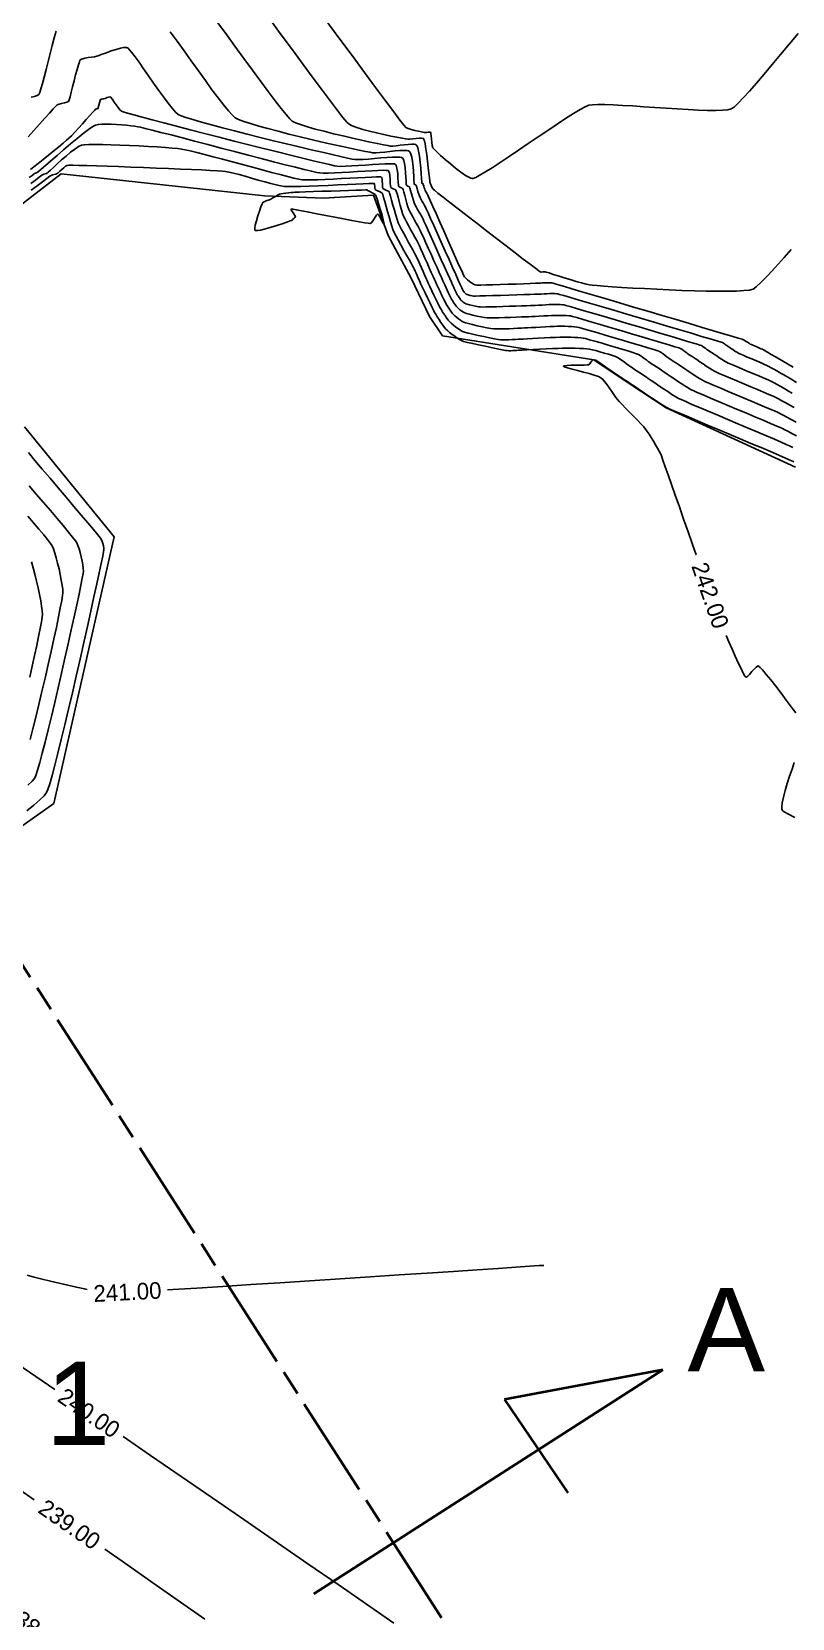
# Model space of a CAD drawing. Header units: metres. Extents: x 708941 to 724052, y 5405153 to 5413472.
# Drawn here: x 709405.1 to 709587.8, y 5411507.8 to 5411888.9 of the extents above; entities that cross this region are included whole.
import ezdxf

# ---------------------------------------------------------------- set-up
doc = ezdxf.new("R2010")
doc.units = ezdxf.units.M
doc.header["$LTSCALE"] = 12.7
doc.header["$MEASUREMENT"] = 0
doc.linetypes.add('ACAD_ISO08W100', pattern=[36, 24, -3, 6, -3])
for name, color, linetype in [('CONT-MJR1', 252, 'Continuous'), ('CONT-MNR1', 251, 'Continuous'), ('contornos2', 7, 'Continuous'), ('texto', 7, 'Continuous')]:
    doc.layers.add(name, color=color, linetype=linetype)
doc.layers.add('corte', color=214, linetype='ACAD_ISO08W100', lineweight=40)

msp = doc.modelspace()

# ---------------------------------------------------------------- linework, layer by layer
at = {"layer": 'CONT-MJR1', "flags": 128}
for points, elevation in [([(709588.05, 5411808.29), (709585.71, 5411809.66), (709583.92, 5411810.7), (709582.77, 5411811.37), (709582.34, 5411811.62), (709582.05, 5411811.79), (709581.68, 5411812), (709581.28, 5411812.23), (709580.91, 5411812.43), (709580.62, 5411812.59), (709580.28, 5411812.74), (709579.74, 5411812.97), (709579.1, 5411813.24), (709578.48, 5411813.5), (709577.98, 5411813.71), (709577.73, 5411813.82), (709577.53, 5411813.95), (709577.27, 5411814.12), (709577.03, 5411814.28), (709576.89, 5411814.38), (709576.76, 5411814.46), (709576.6, 5411814.57), (709576.48, 5411814.65), (709576.37, 5411814.73), (709576.24, 5411814.82), (709576.13, 5411814.89), (709575.78, 5411815), (709574.82, 5411815.29), (709573.31, 5411815.74), (709571.32, 5411816.33), (709568.91, 5411817.04), (709566.16, 5411817.86), (709563.14, 5411818.75), (709559.91, 5411819.71), (709556.54, 5411820.71), (709553.1, 5411821.73), (709549.66, 5411822.75), (709546.29, 5411823.75), (709543.06, 5411824.7), (709540.03, 5411825.6), (709537.27, 5411826.41), (709534.85, 5411827.13), (709532.85, 5411827.72), (709531.33, 5411828.17), (709530.35, 5411828.45), (709529.99, 5411828.56), (709529.72, 5411828.58), (709529.37, 5411828.59), (709529.1, 5411828.59), (709528.79, 5411828.58), (709528.29, 5411828.56), (709527.75, 5411828.53), (709527.33, 5411828.51), (709526.95, 5411828.5), (709526.08, 5411828.46), (709524.8, 5411828.4), (709523.22, 5411828.34), (709521.44, 5411828.27), (709519.55, 5411828.2), (709517.66, 5411828.14), (709515.87, 5411828.08), (709514.26, 5411828.04), (709512.95, 5411828.02), (709512.03, 5411828.02), (709511.59, 5411828.06), (709511.21, 5411828.23), (709510.75, 5411828.53), (709510.26, 5411828.9), (709509.78, 5411829.3), (709509.37, 5411829.68), (709509.08, 5411830), (709508.85, 5411830.43), (709508.39, 5411831.41), (709507.73, 5411832.83), (709506.93, 5411834.6), (709506.02, 5411836.63), (709505.05, 5411838.79), (709504.07, 5411841.01), (709503.11, 5411843.16), (709502.23, 5411845.17), (709501.45, 5411846.92), (709500.83, 5411848.31), (709500.42, 5411849.25), (709500.25, 5411849.64), (709500.08, 5411849.95), (709499.86, 5411850.34), (709499.64, 5411850.73), (709499.5, 5411851.03), (709499.39, 5411851.35), (709499.27, 5411851.78), (709499.16, 5411852.17), (709499.1, 5411852.36), (709498.97, 5411852.42), (709498.84, 5411852.49), (709498.82, 5411852.8), (709498.76, 5411853.59), (709498.67, 5411854.73), (709498.55, 5411856.1), (709498.4, 5411857.56), (709498.22, 5411858.97), (709498.02, 5411860.21), (709497.84, 5411860.98), (709497.69, 5411861.39), (709497.58, 5411861.57), (709497.53, 5411861.63), (709497.47, 5411861.67), (709497.3, 5411861.75), (709496.96, 5411861.83), (709496.4, 5411861.86), (709495.54, 5411861.82), (709494.58, 5411861.72), (709493.59, 5411861.6), (709492.65, 5411861.48), (709491.83, 5411861.41), (709491.19, 5411861.42), (709490.63, 5411861.51), (709489.59, 5411861.71), (709488.14, 5411862), (709486.37, 5411862.37), (709484.35, 5411862.81), (709482.16, 5411863.3), (709479.87, 5411863.83), (709477.56, 5411864.38), (709475.31, 5411864.95), (709473.2, 5411865.5), (709471.3, 5411866.04), (709469.69, 5411866.55), (709468.44, 5411867.01), (709467.64, 5411867.41), (709467.07, 5411867.94), (709466.18, 5411868.96), (709465, 5411870.43), (709463.57, 5411872.29), (709461.92, 5411874.48), (709460.09, 5411876.94), (709458.12, 5411879.62), (709456.04, 5411882.46), (709453.88, 5411885.41), (709451.7, 5411888.41), (709449.51, 5411891.4)], 235), ([(709588.82, 5411791.78), (709587.7, 5411792.4), (709586.77, 5411792.9), (709586.05, 5411793.27), (709585.31, 5411793.61), (709584.14, 5411794.13), (709582.61, 5411794.78), (709580.8, 5411795.55), (709578.78, 5411796.41), (709576.62, 5411797.31), (709574.41, 5411798.25), (709572.2, 5411799.17), (709570.09, 5411800.06), (709568.13, 5411800.89), (709566.41, 5411801.62), (709564.99, 5411802.24), (709563.96, 5411802.69), (709563.38, 5411802.97), (709562.77, 5411803.32), (709562.01, 5411803.79), (709561.15, 5411804.35), (709560.24, 5411804.96), (709559.34, 5411805.57), (709558.49, 5411806.15), (709557.75, 5411806.65), (709557.17, 5411807.05), (709556.81, 5411807.29), (709556.37, 5411807.58), (709555.79, 5411807.96), (709555.16, 5411808.37), (709554.54, 5411808.78), (709553.99, 5411809.14), (709553.59, 5411809.41), (709553.21, 5411809.68), (709552.75, 5411810.03), (709552.23, 5411810.42), (709551.71, 5411810.81), (709551.23, 5411811.13), (709550.84, 5411811.36), (709550.41, 5411811.52), (709549.54, 5411811.81), (709548.32, 5411812.19), (709546.85, 5411812.64), (709545.22, 5411813.13), (709543.54, 5411813.62), (709541.9, 5411814.11), (709540.38, 5411814.54), (709539.1, 5411814.9), (709538.14, 5411815.16), (709537.59, 5411815.28), (709537.03, 5411815.35), (709536.3, 5411815.41), (709535.49, 5411815.45), (709534.65, 5411815.47), (709533.83, 5411815.49), (709533.11, 5411815.5), (709532.53, 5411815.5), (709531.93, 5411815.48), (709530.94, 5411815.44), (709529.68, 5411815.39), (709528.26, 5411815.32), (709526.78, 5411815.24), (709525.36, 5411815.17), (709524.11, 5411815.1), (709523.13, 5411815.06), (709522.55, 5411815.03), (709522, 5411815), (709521.31, 5411814.97), (709520.53, 5411814.93), (709519.73, 5411814.89), (709518.95, 5411814.87), (709518.26, 5411814.86), (709517.72, 5411814.89), (709517.15, 5411814.97), (709516.23, 5411815.14), (709515.05, 5411815.37), (709513.73, 5411815.65), (709512.37, 5411815.94), (709511.07, 5411816.23), (709509.94, 5411816.5), (709509.08, 5411816.72), (709508.6, 5411816.88), (709508.15, 5411817.13), (709507.59, 5411817.5), (709506.99, 5411817.94), (709506.4, 5411818.4), (709505.88, 5411818.84), (709505.5, 5411819.2), (709505.16, 5411819.6), (709504.75, 5411820.16), (709504.32, 5411820.8), (709503.89, 5411821.45), (709503.52, 5411822.05), (709503.24, 5411822.52), (709503, 5411822.98), (709502.64, 5411823.7), (709502.2, 5411824.6), (709501.72, 5411825.62), (709501.22, 5411826.66), (709500.76, 5411827.65), (709500.36, 5411828.5), (709500.07, 5411829.13), (709499.8, 5411829.72), (709499.47, 5411830.45), (709499.11, 5411831.28), (709498.72, 5411832.15), (709498.34, 5411833.02), (709497.97, 5411833.85), (709497.63, 5411834.58), (709497.36, 5411835.16), (709497.06, 5411835.72), (709496.64, 5411836.49), (709496.12, 5411837.41), (709495.55, 5411838.43), (709494.96, 5411839.49), (709494.38, 5411840.53), (709493.87, 5411841.5), (709493.44, 5411842.33), (709493.15, 5411842.97), (709492.87, 5411843.74), (709492.55, 5411844.78), (709492.21, 5411845.97), (709491.87, 5411847.21), (709491.55, 5411848.39), (709491.27, 5411849.4), (709491.06, 5411850.12), (709490.93, 5411850.45), (709490.63, 5411850.65), (709490.18, 5411850.84), (709489.74, 5411851.03), (709489.46, 5411851.23), (709489.38, 5411851.59), (709489.34, 5411852.22), (709489.3, 5411852.95), (709489.25, 5411853.47), (709489.18, 5411853.77), (709489.11, 5411853.91), (709489.07, 5411853.95), (709489.04, 5411853.96), (709488.93, 5411853.98), (709488.6, 5411854), (709487.91, 5411853.99), (709486.7, 5411853.95), (709485.18, 5411853.88), (709483.41, 5411853.79), (709481.49, 5411853.69), (709479.48, 5411853.58), (709477.47, 5411853.48), (709475.52, 5411853.39), (709473.73, 5411853.32), (709472.16, 5411853.28), (709470.9, 5411853.28), (709470.02, 5411853.33), (709469.26, 5411853.46), (709468.09, 5411853.71), (709466.57, 5411854.08), (709464.75, 5411854.54), (709462.69, 5411855.08), (709460.46, 5411855.67), (709458.11, 5411856.3), (709455.69, 5411856.95), (709453.28, 5411857.6), (709450.91, 5411858.24), (709448.66, 5411858.84), (709446.57, 5411859.38), (709444.72, 5411859.86), (709443.15, 5411860.25), (709441.92, 5411860.53), (709441.1, 5411860.69), (709440.18, 5411860.8), (709438.85, 5411860.92), (709437.18, 5411861.05), (709435.25, 5411861.19), (709433.12, 5411861.32), (709430.87, 5411861.45), (709428.57, 5411861.56), (709426.28, 5411861.66), (709424.09, 5411861.74), (709422.06, 5411861.79), (709420.27, 5411861.8), (709418.78, 5411861.78), (709417.67, 5411861.72), (709417.01, 5411861.61), (709416.31, 5411861.27), (709415.43, 5411860.67), (709414.42, 5411859.9), (709413.35, 5411859.01), (709412.26, 5411858.06), (709411.22, 5411857.13), (709410.3, 5411856.29), (709409.55, 5411855.59), (709409.03, 5411855.11), (709408.8, 5411854.92), (709408.59, 5411854.84), (709408.3, 5411854.76), (709408.01, 5411854.69), (709407.79, 5411854.61), (709407.51, 5411854.42), (709406.87, 5411853.94), (709405.95, 5411853.24), (709404.84, 5411852.4)], 240), ([(709404.5, 5411779.78), (709406.18, 5411777.82), (709407.88, 5411775.83), (709409.56, 5411773.86), (709411.16, 5411771.97), (709412.62, 5411770.24), (709413.87, 5411768.73), (709414.88, 5411767.49), (709415.58, 5411766.59), (709415.92, 5411766.1), (709416.18, 5411765.48), (709416.45, 5411764.68), (709416.72, 5411763.75), (709416.97, 5411762.75), (709417.18, 5411761.74), (709417.35, 5411760.79), (709417.46, 5411759.95), (709417.5, 5411759.28), (709417.43, 5411758.73), (709417.22, 5411757.59), (709416.88, 5411755.91), (709416.44, 5411753.78), (709415.9, 5411751.24), (709415.28, 5411748.37), (709414.59, 5411745.22), (709413.84, 5411741.88), (709413.06, 5411738.39), (709412.25, 5411734.83), (709411.43, 5411731.27), (709410.61, 5411727.76), (709409.8, 5411724.37), (709409.02, 5411721.17), (709408.29, 5411718.22), (709407.61, 5411715.59), (709407, 5411713.34), (709406.48, 5411711.54), (709406.05, 5411710.25), (709405.74, 5411709.54), (709405.16, 5411708.83), (709404.18, 5411707.87)], 240), ([(709401.47, 5411568.98), (709410.59, 5411562.75)], 240), ([(709427.08, 5411551.44), (709433.65, 5411546.93), (709444.03, 5411539.79), (709453.92, 5411532.99), (709463.12, 5411526.65), (709471.44, 5411520.9), (709478.7, 5411515.89), (709484.69, 5411511.75), (709489.22, 5411508.61), (709492.11, 5411506.61)], 240)]:
    msp.add_lwpolyline(points, dxfattribs=dict(at, elevation=elevation))
at = {"layer": 'CONT-MNR1', "flags": 128}
for points, elevation in [([(709587.56, 5411836.59), (709585.85, 5411834.65), (709583.69, 5411832.24), (709581.82, 5411830.22), (709580.29, 5411828.64), (709579.14, 5411827.56), (709578.41, 5411827.05), (709577.56, 5411826.83), (709576.21, 5411826.68), (709574.44, 5411826.58), (709572.29, 5411826.53), (709569.84, 5411826.53), (709567.15, 5411826.57), (709564.28, 5411826.64), (709561.3, 5411826.74), (709558.26, 5411826.87), (709555.24, 5411827.01), (709552.29, 5411827.16), (709549.49, 5411827.31), (709546.88, 5411827.47), (709544.54, 5411827.62), (709542.53, 5411827.76), (709540.91, 5411827.89), (709539.75, 5411827.99), (709539.11, 5411828.06), (709538.28, 5411828.23), (709537.17, 5411828.52), (709535.85, 5411828.89), (709534.42, 5411829.32), (709532.97, 5411829.76), (709531.59, 5411830.2), (709530.36, 5411830.59), (709529.37, 5411830.92), (709528.71, 5411831.13), (709528.47, 5411831.21), (709528.41, 5411831.21), (709528.35, 5411831.21), (709528.29, 5411831.21), (709528.15, 5411831.19), (709527.84, 5411831.17), (709527.5, 5411831.15), (709527.25, 5411831.18), (709526.93, 5411831.41), (709526.09, 5411832.04), (709524.81, 5411833.01), (709523.17, 5411834.27), (709521.22, 5411835.76), (709519.06, 5411837.43), (709516.75, 5411839.2), (709514.37, 5411841.04), (709511.99, 5411842.88), (709509.68, 5411844.67), (709507.51, 5411846.34), (709505.57, 5411847.85), (709503.93, 5411849.13), (709502.65, 5411850.13), (709501.81, 5411850.79), (709501.49, 5411851.06), (709501.29, 5411851.4), (709501.08, 5411851.9), (709500.9, 5411852.34), (709500.82, 5411852.53), (709500.8, 5411852.59), (709500.77, 5411852.64), (709500.75, 5411852.69), (709500.74, 5411852.74), (709500.71, 5411853.02), (709500.63, 5411853.78), (709500.5, 5411854.92), (709500.34, 5411856.29), (709500.16, 5411857.8), (709499.97, 5411859.32), (709499.76, 5411860.73), (709499.57, 5411861.92), (709499.42, 5411862.64), (709499.32, 5411862.99), (709499.25, 5411863.13), (709499.22, 5411863.16), (709499.17, 5411863.2), (709499.02, 5411863.25), (709498.72, 5411863.3), (709498.21, 5411863.29), (709497.46, 5411863.22), (709496.67, 5411863.12), (709495.96, 5411863.04), (709495.43, 5411863.04), (709494.95, 5411863.11), (709494.05, 5411863.28), (709492.81, 5411863.52), (709491.32, 5411863.82), (709489.67, 5411864.18), (709487.94, 5411864.57), (709486.23, 5411864.99), (709484.62, 5411865.42), (709483.21, 5411865.84), (709482.07, 5411866.25), (709481.31, 5411866.63), (709480.8, 5411867.15), (709479.85, 5411868.29), (709478.53, 5411869.98), (709476.86, 5411872.17), (709474.91, 5411874.77), (709472.7, 5411877.74), (709470.29, 5411880.99), (709467.71, 5411884.48), (709465.03, 5411888.12), (709462.27, 5411891.86)], 234), ([(709589.22, 5411888.47), (709587.11, 5411885.94), (709585.02, 5411883.42), (709582.97, 5411880.97), (709581.02, 5411878.65), (709579.19, 5411876.51), (709577.52, 5411874.59), (709576.05, 5411872.96), (709574.8, 5411871.67), (709573.83, 5411870.76), (709573.15, 5411870.31), (709572.33, 5411870.11), (709571.07, 5411869.99), (709569.43, 5411869.95), (709567.46, 5411869.98), (709565.23, 5411870.06), (709562.78, 5411870.17), (709560.19, 5411870.33), (709557.51, 5411870.5), (709554.8, 5411870.68), (709552.11, 5411870.86), (709549.5, 5411871.03), (709547.04, 5411871.17), (709544.79, 5411871.29), (709542.79, 5411871.35), (709541.11, 5411871.37), (709539.81, 5411871.32), (709538.95, 5411871.19), (709538.08, 5411870.83), (709536.81, 5411870.15), (709535.22, 5411869.2), (709533.36, 5411868.02), (709531.29, 5411866.66), (709529.06, 5411865.18), (709526.73, 5411863.61), (709524.36, 5411862), (709522.02, 5411860.41), (709519.75, 5411858.88), (709517.61, 5411857.46), (709515.67, 5411856.19), (709513.98, 5411855.12), (709512.6, 5411854.31), (709511.76, 5411853.87), (709511.3, 5411853.68), (709511.08, 5411853.62), (709511, 5411853.62), (709510.88, 5411853.63), (709510.61, 5411853.7), (709510.11, 5411853.91), (709509.32, 5411854.36), (709508.17, 5411855.13), (709506.93, 5411856.07), (709505.66, 5411857.1), (709504.43, 5411858.15), (709503.32, 5411859.14), (709502.4, 5411860), (709501.76, 5411860.65), (709501.44, 5411861.02), (709501.28, 5411861.51), (709501.17, 5411862.23), (709501.1, 5411863.05), (709501.04, 5411863.83), (709501, 5411864.33), (709500.96, 5411864.58), (709500.93, 5411864.68), (709500.92, 5411864.7), (709500.89, 5411864.72), (709500.8, 5411864.74), (709500.63, 5411864.74), (709500.33, 5411864.72), (709499.95, 5411864.67), (709499.66, 5411864.66), (709499.36, 5411864.7), (709498.76, 5411864.81), (709497.97, 5411864.96), (709497.09, 5411865.15), (709496.23, 5411865.37), (709495.5, 5411865.61), (709494.99, 5411865.85), (709494.56, 5411866.35), (709493.56, 5411867.65), (709492.05, 5411869.65), (709490.08, 5411872.29), (709487.71, 5411875.47), (709485.01, 5411879.1), (709482.03, 5411883.12), (709478.83, 5411887.43), (709475.47, 5411891.95)], 233), ([(709410.94, 5411888.97), (709410.49, 5411887.37), (709410.01, 5411885.57), (709409.51, 5411883.64), (709409.02, 5411881.68), (709408.53, 5411879.76), (709408.08, 5411877.97), (709407.66, 5411876.4), (709407.3, 5411875.13), (709407.01, 5411874.24), (709406.81, 5411873.82), (709406.37, 5411873.55), (709405.71, 5411873.32), (709404.92, 5411873.13)], 236), ([(709588.86, 5411804.65), (709587.27, 5411805.57), (709586.22, 5411806.18), (709585.77, 5411806.44), (709585.31, 5411806.7), (709584.74, 5411807.04), (709584.09, 5411807.41), (709583.41, 5411807.79), (709582.76, 5411808.16), (709582.18, 5411808.48), (709581.71, 5411808.72), (709581.16, 5411808.97), (709580.31, 5411809.34), (709579.25, 5411809.79), (709578.11, 5411810.27), (709576.98, 5411810.74), (709575.99, 5411811.16), (709575.25, 5411811.48), (709574.86, 5411811.65), (709574.49, 5411811.87), (709574.02, 5411812.18), (709573.53, 5411812.51), (709573.12, 5411812.79), (709572.87, 5411812.96), (709572.66, 5411813.1), (709572.38, 5411813.28), (709572.1, 5411813.47), (709571.9, 5411813.6), (709571.72, 5411813.73), (709571.49, 5411813.9), (709571.26, 5411814.07), (709571.07, 5411814.19), (709570.69, 5411814.31), (709569.67, 5411814.61), (709568.1, 5411815.09), (709566.04, 5411815.7), (709563.59, 5411816.43), (709560.81, 5411817.25), (709557.79, 5411818.15), (709554.62, 5411819.09), (709551.36, 5411820.06), (709548.1, 5411821.02), (709544.91, 5411821.96), (709541.89, 5411822.86), (709539.1, 5411823.68), (709536.63, 5411824.41), (709534.56, 5411825.02), (709532.96, 5411825.49), (709531.92, 5411825.79), (709531.51, 5411825.9), (709531.14, 5411825.94), (709530.65, 5411825.96), (709530.16, 5411825.97), (709529.78, 5411825.98), (709529.45, 5411825.97), (709528.9, 5411825.94), (709528.22, 5411825.91), (709527.51, 5411825.87), (709526.86, 5411825.84), (709526.38, 5411825.81), (709525.86, 5411825.8), (709524.82, 5411825.76), (709523.36, 5411825.72), (709521.61, 5411825.66), (709519.69, 5411825.6), (709517.72, 5411825.54), (709515.82, 5411825.49), (709514.11, 5411825.44), (709512.71, 5411825.4), (709511.74, 5411825.38), (709511.33, 5411825.38), (709510.93, 5411825.44), (709510.41, 5411825.55), (709509.93, 5411825.67), (709509.66, 5411825.74), (709509.48, 5411825.86), (709509.26, 5411826.02), (709509.1, 5411826.17), (709508.96, 5411826.34), (709508.8, 5411826.58), (709508.68, 5411826.77), (709508.58, 5411826.98), (709508.41, 5411827.33), (709508.24, 5411827.7), (709508.11, 5411827.98), (709507.94, 5411828.34), (709507.55, 5411829.23), (709506.95, 5411830.55), (709506.2, 5411832.21), (709505.35, 5411834.12), (709504.43, 5411836.18), (709503.48, 5411838.29), (709502.55, 5411840.36), (709501.68, 5411842.29), (709500.92, 5411843.99), (709500.3, 5411845.36), (709499.87, 5411846.31), (709499.67, 5411846.74), (709499.47, 5411847.11), (709499.21, 5411847.58), (709498.92, 5411848.1), (709498.63, 5411848.61), (709498.39, 5411849.07), (709498.23, 5411849.42), (709498.07, 5411849.88), (709497.88, 5411850.53), (709497.7, 5411851.19), (709497.55, 5411851.73), (709497.47, 5411851.98), (709497.32, 5411852.06), (709497.11, 5411852.15), (709496.97, 5411852.24), (709496.94, 5411852.51), (709496.91, 5411853.17), (709496.87, 5411854.13), (709496.8, 5411855.28), (709496.7, 5411856.5), (709496.56, 5411857.7), (709496.38, 5411858.77), (709496.19, 5411859.46), (709496.03, 5411859.85), (709495.9, 5411860.03), (709495.84, 5411860.09), (709495.77, 5411860.15), (709495.58, 5411860.23), (709495.2, 5411860.32), (709494.54, 5411860.37), (709493.52, 5411860.34), (709492.36, 5411860.25), (709491.13, 5411860.11), (709489.9, 5411859.97), (709488.75, 5411859.85), (709487.74, 5411859.78), (709486.96, 5411859.8), (709486.36, 5411859.9), (709485.27, 5411860.11), (709483.78, 5411860.41), (709481.93, 5411860.81), (709479.78, 5411861.27), (709477.41, 5411861.8), (709474.87, 5411862.38), (709472.23, 5411863), (709469.54, 5411863.64), (709466.87, 5411864.3), (709464.28, 5411864.95), (709461.84, 5411865.59), (709459.61, 5411866.21), (709457.64, 5411866.79), (709456, 5411867.33), (709454.76, 5411867.8), (709453.97, 5411868.2), (709453.29, 5411868.79), (709452.35, 5411869.83), (709451.2, 5411871.24), (709449.86, 5411872.96), (709448.38, 5411874.95), (709446.79, 5411877.13), (709445.11, 5411879.45), (709443.4, 5411881.84), (709441.68, 5411884.25), (709439.99, 5411886.61), (709438.37, 5411888.87)], 236), ([(709587.81, 5411802.06), (709586.94, 5411802.56), (709586.02, 5411803.09), (709585.09, 5411803.62), (709584.21, 5411804.11), (709583.43, 5411804.53), (709582.79, 5411804.86), (709582.15, 5411805.15), (709581.18, 5411805.58), (709579.95, 5411806.1), (709578.57, 5411806.69), (709577.11, 5411807.29), (709575.68, 5411807.89), (709574.37, 5411808.45), (709573.25, 5411808.92), (709572.43, 5411809.28), (709571.99, 5411809.48), (709571.53, 5411809.76), (709570.93, 5411810.14), (709570.28, 5411810.58), (709569.66, 5411811), (709569.16, 5411811.34), (709568.86, 5411811.54), (709568.6, 5411811.71), (709568.25, 5411811.94), (709567.89, 5411812.17), (709567.56, 5411812.39), (709567.32, 5411812.55), (709567.04, 5411812.76), (709566.68, 5411813.03), (709566.31, 5411813.3), (709566.01, 5411813.48), (709565.64, 5411813.6), (709564.69, 5411813.89), (709563.22, 5411814.33), (709561.34, 5411814.9), (709559.1, 5411815.57), (709556.58, 5411816.32), (709553.87, 5411817.12), (709551.05, 5411817.96), (709548.18, 5411818.81), (709545.35, 5411819.65), (709542.63, 5411820.45), (709540.1, 5411821.2), (709537.84, 5411821.86), (709535.93, 5411822.42), (709534.43, 5411822.85), (709533.44, 5411823.14), (709533.03, 5411823.25), (709532.61, 5411823.29), (709532.05, 5411823.33), (709531.46, 5411823.35), (709530.9, 5411823.35), (709530.47, 5411823.36), (709530.07, 5411823.35), (709529.42, 5411823.32), (709528.6, 5411823.28), (709527.7, 5411823.23), (709526.81, 5411823.18), (709526.02, 5411823.14), (709525.42, 5411823.12), (709524.89, 5411823.1), (709523.98, 5411823.07), (709522.78, 5411823.02), (709521.37, 5411822.97), (709519.83, 5411822.92), (709518.26, 5411822.87), (709516.75, 5411822.82), (709515.37, 5411822.78), (709514.21, 5411822.76), (709513.37, 5411822.75), (709512.92, 5411822.76), (709512.41, 5411822.83), (709511.72, 5411822.96), (709510.97, 5411823.12), (709510.27, 5411823.28), (709509.71, 5411823.43), (709509.4, 5411823.53), (709509.12, 5411823.69), (709508.77, 5411823.94), (709508.44, 5411824.2), (709508.2, 5411824.42), (709507.99, 5411824.68), (709507.74, 5411825.04), (709507.5, 5411825.42), (709507.32, 5411825.71), (709507.16, 5411826.04), (709506.89, 5411826.57), (709506.59, 5411827.21), (709506.31, 5411827.81), (709506.1, 5411828.27), (709505.91, 5411828.68), (709505.52, 5411829.56), (709504.95, 5411830.82), (709504.26, 5411832.36), (709503.48, 5411834.1), (709502.66, 5411835.93), (709501.83, 5411837.78), (709501.04, 5411839.54), (709500.33, 5411841.11), (709499.74, 5411842.42), (709499.32, 5411843.36), (709499.09, 5411843.85), (709498.85, 5411844.3), (709498.53, 5411844.88), (709498.17, 5411845.53), (709497.8, 5411846.19), (709497.45, 5411846.82), (709497.16, 5411847.38), (709496.96, 5411847.8), (709496.77, 5411848.36), (709496.54, 5411849.12), (709496.31, 5411849.95), (709496.1, 5411850.73), (709495.93, 5411851.32), (709495.83, 5411851.59), (709495.61, 5411851.73), (709495.3, 5411851.86), (709495.09, 5411851.99), (709495.06, 5411852.28), (709495.02, 5411852.97), (709494.97, 5411853.94), (709494.9, 5411855.06), (709494.79, 5411856.21), (709494.64, 5411857.25), (709494.47, 5411857.94), (709494.32, 5411858.32), (709494.21, 5411858.49), (709494.15, 5411858.56), (709494.09, 5411858.6), (709493.92, 5411858.66), (709493.54, 5411858.73), (709492.85, 5411858.77), (709491.73, 5411858.74), (709490.4, 5411858.66), (709488.95, 5411858.54), (709487.46, 5411858.41), (709486.01, 5411858.29), (709484.68, 5411858.2), (709483.56, 5411858.15), (709482.72, 5411858.18), (709482.09, 5411858.29), (709480.92, 5411858.53), (709479.29, 5411858.89), (709477.25, 5411859.35), (709474.87, 5411859.9), (709472.2, 5411860.52), (709469.32, 5411861.2), (709466.28, 5411861.93), (709463.15, 5411862.7), (709459.98, 5411863.48), (709456.84, 5411864.26), (709453.8, 5411865.04), (709450.91, 5411865.79), (709448.24, 5411866.5), (709445.84, 5411867.16), (709443.79, 5411867.75), (709442.14, 5411868.26), (709440.95, 5411868.67), (709440.29, 5411868.98), (709439.64, 5411869.55), (709438.81, 5411870.49), (709437.82, 5411871.73), (709436.73, 5411873.21), (709435.56, 5411874.84), (709434.35, 5411876.55), (709433.14, 5411878.29), (709431.97, 5411879.97), (709430.88, 5411881.52), (709429.89, 5411882.87), (709429.06, 5411883.95), (709428.52, 5411884.58), (709428.21, 5411884.88), (709428.05, 5411885), (709427.98, 5411885.03), (709427.87, 5411885.05), (709427.62, 5411885.08), (709427.16, 5411885.06), (709426.41, 5411884.92), (709425.33, 5411884.62), (709424.17, 5411884.24), (709423.04, 5411883.83), (709422.02, 5411883.44), (709421.21, 5411883.13), (709420.71, 5411882.96), (709420.15, 5411882.86), (709419.43, 5411882.77), (709418.63, 5411882.66), (709417.85, 5411882.53), (709417.32, 5411882.39), (709417, 5411882.27), (709416.84, 5411882.18), (709416.78, 5411882.13), (709416.74, 5411882.08), (709416.66, 5411881.94), (709416.52, 5411881.6), (709416.3, 5411880.92), (709415.98, 5411879.81), (709415.63, 5411878.49), (709415.27, 5411877.08), (709414.91, 5411875.66), (709414.58, 5411874.36), (709414.28, 5411873.27), (709414.05, 5411872.49), (709413.89, 5411872.13), (709413.51, 5411871.92), (709412.92, 5411871.76), (709412.26, 5411871.62), (709411.64, 5411871.48), (709411.21, 5411871.3), (709410.89, 5411871.01), (709410.25, 5411870.32), (709409.34, 5411869.33), (709408.22, 5411868.09), (709406.95, 5411866.68), (709405.6, 5411865.18), (709404.23, 5411863.66)], 237), ([(709588.28, 5411798.58), (709587.25, 5411799.16), (709586.26, 5411799.72), (709585.34, 5411800.23), (709584.53, 5411800.66), (709583.88, 5411801), (709583.21, 5411801.31), (709582.2, 5411801.75), (709580.91, 5411802.3), (709579.43, 5411802.93), (709577.82, 5411803.61), (709576.16, 5411804.3), (709574.52, 5411804.99), (709572.97, 5411805.64), (709571.58, 5411806.23), (709570.42, 5411806.72), (709569.58, 5411807.09), (709569.12, 5411807.31), (709568.59, 5411807.62), (709567.91, 5411808.05), (709567.16, 5411808.55), (709566.41, 5411809.06), (709565.72, 5411809.53), (709565.17, 5411809.9), (709564.84, 5411810.13), (709564.48, 5411810.36), (709564.02, 5411810.67), (709563.52, 5411810.99), (709563.07, 5411811.29), (709562.74, 5411811.51), (709562.44, 5411811.72), (709562.07, 5411812.01), (709561.66, 5411812.32), (709561.27, 5411812.59), (709560.96, 5411812.78), (709560.55, 5411812.91), (709559.58, 5411813.21), (709558.12, 5411813.66), (709556.26, 5411814.22), (709554.08, 5411814.87), (709551.69, 5411815.58), (709549.16, 5411816.33), (709546.58, 5411817.1), (709544.04, 5411817.85), (709541.63, 5411818.56), (709539.43, 5411819.2), (709537.54, 5411819.75), (709536.04, 5411820.19), (709535.01, 5411820.47), (709534.55, 5411820.59), (709534.1, 5411820.65), (709533.51, 5411820.69), (709532.86, 5411820.71), (709532.21, 5411820.73), (709531.62, 5411820.74), (709531.16, 5411820.74), (709530.71, 5411820.73), (709530, 5411820.7), (709529.1, 5411820.65), (709528.08, 5411820.6), (709527.03, 5411820.55), (709526.03, 5411820.49), (709525.14, 5411820.45), (709524.46, 5411820.42), (709523.77, 5411820.39), (709522.75, 5411820.35), (709521.49, 5411820.3), (709520.1, 5411820.24), (709518.68, 5411820.19), (709517.31, 5411820.15), (709516.09, 5411820.12), (709515.13, 5411820.11), (709514.52, 5411820.14), (709513.87, 5411820.23), (709513, 5411820.38), (709512.03, 5411820.58), (709511.06, 5411820.8), (709510.19, 5411821.01), (709509.51, 5411821.19), (709509.13, 5411821.31), (709508.8, 5411821.5), (709508.39, 5411821.78), (709507.96, 5411822.1), (709507.58, 5411822.42), (709507.3, 5411822.68), (709507.05, 5411822.98), (709506.76, 5411823.4), (709506.45, 5411823.86), (709506.17, 5411824.3), (709505.96, 5411824.65), (709505.8, 5411824.96), (709505.55, 5411825.47), (709505.24, 5411826.1), (709504.91, 5411826.79), (709504.59, 5411827.48), (709504.3, 5411828.09), (709504.09, 5411828.56), (709503.88, 5411829.01), (709503.5, 5411829.86), (709502.99, 5411831), (709502.38, 5411832.37), (709501.71, 5411833.86), (709501.02, 5411835.41), (709500.34, 5411836.92), (709499.72, 5411838.32), (709499.18, 5411839.51), (709498.76, 5411840.41), (709498.51, 5411840.95), (709498.24, 5411841.47), (709497.89, 5411842.12), (709497.48, 5411842.85), (709497.05, 5411843.62), (709496.62, 5411844.38), (709496.23, 5411845.09), (709495.91, 5411845.71), (709495.69, 5411846.19), (709495.47, 5411846.8), (709495.22, 5411847.63), (709494.96, 5411848.56), (709494.7, 5411849.5), (709494.48, 5411850.33), (709494.3, 5411850.94), (709494.2, 5411851.21), (709494, 5411851.34), (709493.7, 5411851.47), (709493.4, 5411851.6), (709493.21, 5411851.74), (709493.17, 5411852.06), (709493.13, 5411852.76), (709493.07, 5411853.71), (709493, 5411854.76), (709492.88, 5411855.76), (709492.74, 5411856.42), (709492.61, 5411856.79), (709492.51, 5411856.96), (709492.45, 5411857.02), (709492.41, 5411857.05), (709492.26, 5411857.1), (709491.89, 5411857.15), (709491.19, 5411857.17), (709490.01, 5411857.14), (709488.58, 5411857.07), (709486.98, 5411856.96), (709485.29, 5411856.85), (709483.6, 5411856.73), (709481.99, 5411856.62), (709480.55, 5411856.55), (709479.35, 5411856.53), (709478.49, 5411856.56), (709477.84, 5411856.68), (709476.61, 5411856.95), (709474.88, 5411857.35), (709472.71, 5411857.87), (709470.15, 5411858.5), (709467.27, 5411859.21), (709464.12, 5411859.99), (709460.77, 5411860.83), (709457.28, 5411861.71), (709453.71, 5411862.62), (709450.13, 5411863.53), (709446.58, 5411864.44), (709443.14, 5411865.33), (709439.86, 5411866.18), (709436.8, 5411866.97), (709434.04, 5411867.7), (709431.62, 5411868.35), (709429.6, 5411868.89), (709428.06, 5411869.32), (709427.04, 5411869.61), (709426.62, 5411869.76), (709426.25, 5411870.11), (709425.81, 5411870.65), (709425.35, 5411871.29), (709424.9, 5411871.96), (709424.5, 5411872.56), (709424.24, 5411872.93), (709424.09, 5411873.11), (709424.01, 5411873.18), (709423.99, 5411873.19), (709423.94, 5411873.2), (709423.81, 5411873.2), (709423.56, 5411873.15), (709423.17, 5411873.03), (709422.71, 5411872.85), (709422.43, 5411872.75), (709422.16, 5411872.71), (709421.82, 5411872.66), (709421.59, 5411872.57), (709421.49, 5411872.32), (709421.34, 5411871.8), (709421.19, 5411871.19), (709421.06, 5411870.68), (709420.97, 5411870.44), (709420.81, 5411870.37), (709420.58, 5411870.32), (709420.4, 5411870.26), (709420.2, 5411870.05), (709419.72, 5411869.51), (709419.03, 5411868.73), (709418.18, 5411867.79), (709417.25, 5411866.75), (709416.31, 5411865.71), (709415.41, 5411864.73), (709414.62, 5411863.9), (709414.01, 5411863.29), (709413.45, 5411862.79), (709412.6, 5411862.07), (709411.55, 5411861.2), (709410.36, 5411860.23), (709409.1, 5411859.21), (709407.84, 5411858.19), (709406.65, 5411857.24), (709405.61, 5411856.41), (709404.78, 5411855.74)], 238), ([(709588.73, 5411795.09), (709587.58, 5411795.73), (709586.54, 5411796.3), (709585.66, 5411796.78), (709584.96, 5411797.13), (709584.25, 5411797.46), (709583.14, 5411797.95), (709581.72, 5411798.56), (709580.04, 5411799.27), (709578.2, 5411800.05), (709576.26, 5411800.86), (709574.3, 5411801.69), (709572.39, 5411802.49), (709570.61, 5411803.24), (709569.03, 5411803.91), (709567.73, 5411804.47), (709566.78, 5411804.89), (709566.25, 5411805.14), (709565.68, 5411805.47), (709564.95, 5411805.93), (709564.13, 5411806.47), (709563.28, 5411807.04), (709562.47, 5411807.59), (709561.74, 5411808.08), (709561.18, 5411808.47), (709560.83, 5411808.71), (709560.46, 5411808.95), (709559.99, 5411809.26), (709559.46, 5411809.6), (709558.95, 5411809.94), (709558.5, 5411810.24), (709558.16, 5411810.46), (709557.79, 5411810.73), (709557.3, 5411811.1), (709556.79, 5411811.49), (709556.3, 5411811.83), (709555.9, 5411812.07), (709555.47, 5411812.22), (709554.51, 5411812.52), (709553.11, 5411812.95), (709551.36, 5411813.48), (709549.37, 5411814.08), (709547.23, 5411814.72), (709545.03, 5411815.37), (709542.87, 5411816.01), (709540.85, 5411816.6), (709539.06, 5411817.12), (709537.61, 5411817.53), (709536.58, 5411817.81), (709536.07, 5411817.94), (709535.51, 5411818.01), (709534.78, 5411818.05), (709533.96, 5411818.09), (709533.15, 5411818.11), (709532.42, 5411818.12), (709531.84, 5411818.12), (709531.36, 5411818.11), (709530.6, 5411818.08), (709529.63, 5411818.03), (709528.52, 5411817.97), (709527.35, 5411817.91), (709526.18, 5411817.85), (709525.11, 5411817.8), (709524.19, 5411817.76), (709523.5, 5411817.73), (709522.78, 5411817.69), (709521.89, 5411817.64), (709520.87, 5411817.59), (709519.81, 5411817.54), (709518.74, 5411817.5), (709517.73, 5411817.47), (709516.84, 5411817.48), (709516.12, 5411817.51), (709515.37, 5411817.61), (709514.39, 5411817.78), (709513.27, 5411818.01), (709512.11, 5411818.26), (709511, 5411818.51), (709510.03, 5411818.75), (709509.29, 5411818.96), (709508.87, 5411819.1), (709508.51, 5411819.3), (709508.06, 5411819.59), (709507.58, 5411819.94), (709507.11, 5411820.31), (709506.7, 5411820.65), (709506.4, 5411820.94), (709506.13, 5411821.26), (709505.81, 5411821.71), (709505.46, 5411822.22), (709505.12, 5411822.74), (709504.82, 5411823.21), (709504.6, 5411823.59), (709504.38, 5411824.01), (709504.04, 5411824.69), (709503.63, 5411825.54), (709503.19, 5411826.48), (709502.75, 5411827.4), (709502.37, 5411828.22), (709502.08, 5411828.84), (709501.85, 5411829.35), (709501.51, 5411830.11), (709501.08, 5411831.07), (709500.59, 5411832.17), (709500.07, 5411833.34), (709499.55, 5411834.51), (709499.05, 5411835.64), (709498.59, 5411836.64), (709498.21, 5411837.47), (709497.93, 5411838.05), (709497.6, 5411838.7), (709497.15, 5411839.51), (709496.65, 5411840.42), (709496.11, 5411841.37), (709495.58, 5411842.32), (709495.09, 5411843.21), (709494.69, 5411843.98), (709494.42, 5411844.58), (709494.19, 5411845.22), (709493.92, 5411846.09), (709493.64, 5411847.09), (709493.35, 5411848.12), (709493.08, 5411849.11), (709492.85, 5411849.95), (709492.67, 5411850.56), (709492.56, 5411850.83), (709492.32, 5411851), (709491.94, 5411851.16), (709491.57, 5411851.32), (709491.34, 5411851.48), (709491.27, 5411851.83), (709491.23, 5411852.53), (709491.18, 5411853.41), (709491.1, 5411854.31), (709491, 5411854.93), (709490.9, 5411855.28), (709490.81, 5411855.43), (709490.76, 5411855.49), (709490.73, 5411855.51), (709490.59, 5411855.54), (709490.25, 5411855.57), (709489.55, 5411855.58), (709488.34, 5411855.54), (709486.85, 5411855.47), (709485.15, 5411855.38), (709483.32, 5411855.27), (709481.44, 5411855.16), (709479.61, 5411855.05), (709477.89, 5411854.97), (709476.37, 5411854.91), (709475.13, 5411854.9), (709474.26, 5411854.95), (709473.55, 5411855.07), (709472.29, 5411855.35), (709470.57, 5411855.77), (709468.43, 5411856.3), (709465.95, 5411856.93), (709463.18, 5411857.64), (709460.2, 5411858.41), (709457.06, 5411859.23), (709453.83, 5411860.07), (709450.57, 5411860.93), (709447.35, 5411861.77), (709444.22, 5411862.59), (709441.27, 5411863.36), (709438.54, 5411864.07), (709436.1, 5411864.7), (709434.02, 5411865.24), (709432.37, 5411865.65), (709431.19, 5411865.93), (709430.57, 5411866.06), (709429.83, 5411866.16), (709428.89, 5411866.28), (709427.81, 5411866.4), (709426.63, 5411866.51), (709425.41, 5411866.61), (709424.2, 5411866.67), (709423.05, 5411866.7), (709422, 5411866.68), (709421.1, 5411866.6), (709420.42, 5411866.45), (709419.75, 5411866.09), (709418.73, 5411865.39), (709417.45, 5411864.41), (709415.97, 5411863.22), (709414.38, 5411861.91), (709412.75, 5411860.53), (709411.16, 5411859.16), (709409.68, 5411857.88), (709408.38, 5411856.75), (709407.36, 5411855.86), (709406.68, 5411855.26), (709406.41, 5411855.03), (709406.24, 5411854.97), (709406.01, 5411854.92), (709405.83, 5411854.86), (709405.63, 5411854.71), (709405.16, 5411854.36), (709404.5, 5411853.86)], 239), ([(709587.94, 5411788.99), (709587.14, 5411789.4), (709586.38, 5411789.76), (709585.16, 5411790.29), (709583.56, 5411790.98), (709581.65, 5411791.79), (709579.5, 5411792.7), (709577.18, 5411793.68), (709574.76, 5411794.7), (709572.31, 5411795.73), (709569.92, 5411796.74), (709567.64, 5411797.7), (709565.54, 5411798.59), (709563.71, 5411799.37), (709562.22, 5411800.02), (709561.12, 5411800.5), (709560.51, 5411800.8), (709559.8, 5411801.21), (709558.91, 5411801.76), (709557.9, 5411802.42), (709556.84, 5411803.13), (709555.77, 5411803.85), (709554.77, 5411804.53), (709553.9, 5411805.12), (709553.22, 5411805.59), (709552.79, 5411805.88), (709552.36, 5411806.16), (709551.8, 5411806.53), (709551.18, 5411806.93), (709550.54, 5411807.35), (709549.93, 5411807.75), (709549.4, 5411808.1), (709549.01, 5411808.36), (709548.57, 5411808.68), (709548.02, 5411809.09), (709547.42, 5411809.55), (709546.81, 5411810), (709546.24, 5411810.39), (709545.79, 5411810.66), (709545.33, 5411810.84), (709544.6, 5411811.09), (709543.67, 5411811.39), (709542.64, 5411811.7), (709541.58, 5411812.01), (709540.59, 5411812.28), (709539.74, 5411812.5), (709539.11, 5411812.63), (709538.45, 5411812.71), (709537.61, 5411812.77), (709536.67, 5411812.82), (709535.68, 5411812.85), (709534.73, 5411812.87), (709533.89, 5411812.88), (709533.22, 5411812.88), (709532.58, 5411812.87), (709531.55, 5411812.82), (709530.22, 5411812.76), (709528.7, 5411812.69), (709527.1, 5411812.61), (709525.52, 5411812.53), (709524.07, 5411812.46), (709522.86, 5411812.4), (709522, 5411812.35), (709521.59, 5411812.33), (709521.21, 5411812.31), (709520.71, 5411812.29), (709520.19, 5411812.26), (709519.7, 5411812.25), (709519.32, 5411812.27), (709518.91, 5411812.33), (709518.07, 5411812.49), (709516.9, 5411812.73), (709515.5, 5411813.01), (709513.99, 5411813.33), (709512.46, 5411813.65), (709511.02, 5411813.97), (709509.78, 5411814.26), (709508.85, 5411814.5), (709508.34, 5411814.67), (709507.88, 5411814.91), (709507.32, 5411815.27), (709506.7, 5411815.71), (709506.08, 5411816.18), (709505.49, 5411816.65), (709504.98, 5411817.09), (709504.6, 5411817.46), (709504.26, 5411817.86), (709503.85, 5411818.41), (709503.4, 5411819.05), (709502.95, 5411819.73), (709502.53, 5411820.39), (709502.16, 5411820.99), (709501.88, 5411821.46), (709501.61, 5411821.96), (709501.21, 5411822.77), (709500.71, 5411823.8), (709500.16, 5411824.96), (709499.59, 5411826.15), (709499.06, 5411827.29), (709498.59, 5411828.27), (709498.25, 5411829.01), (709498.06, 5411829.42), (709497.88, 5411829.81), (709497.66, 5411830.3), (709497.42, 5411830.84), (709497.18, 5411831.39), (709496.96, 5411831.88), (709496.78, 5411832.26), (709496.59, 5411832.62), (709496.22, 5411833.27), (709495.73, 5411834.15), (709495.14, 5411835.2), (709494.5, 5411836.35), (709493.84, 5411837.54), (709493.21, 5411838.7), (709492.65, 5411839.77), (709492.19, 5411840.67), (709491.87, 5411841.36), (709491.59, 5411842.14), (709491.27, 5411843.17), (709490.92, 5411844.37), (709490.57, 5411845.65), (709490.22, 5411846.92), (709489.9, 5411848.09), (709489.63, 5411849.06), (709489.42, 5411849.75), (709489.29, 5411850.07), (709489.03, 5411850.26), (709488.63, 5411850.46), (709488.18, 5411850.65), (709487.8, 5411850.82), (709487.58, 5411850.98), (709487.51, 5411851.28), (709487.49, 5411851.73), (709487.46, 5411852.16), (709487.38, 5411852.42), (709487.02, 5411852.43), (709486.09, 5411852.41), (709484.69, 5411852.35), (709482.92, 5411852.27), (709480.86, 5411852.18), (709478.62, 5411852.07), (709476.28, 5411851.97), (709473.96, 5411851.87), (709471.74, 5411851.78), (709469.71, 5411851.71), (709467.98, 5411851.67), (709466.64, 5411851.67), (709465.79, 5411851.71), (709464.95, 5411851.85), (709463.84, 5411852.09), (709462.53, 5411852.43), (709461.06, 5411852.82), (709459.5, 5411853.25), (709457.92, 5411853.7), (709456.36, 5411854.14), (709454.89, 5411854.54), (709453.58, 5411854.89), (709452.47, 5411855.15), (709451.63, 5411855.31), (709450.92, 5411855.38), (709449.69, 5411855.46), (709447.98, 5411855.56), (709445.89, 5411855.66), (709443.47, 5411855.78), (709440.79, 5411855.89), (709437.92, 5411856.01), (709434.94, 5411856.13), (709431.9, 5411856.25), (709428.88, 5411856.36), (709425.95, 5411856.47), (709423.17, 5411856.56), (709420.62, 5411856.64), (709418.35, 5411856.7), (709416.45, 5411856.75), (709414.98, 5411856.78), (709414, 5411856.78), (709413.6, 5411856.76), (709413.23, 5411856.56), (709412.77, 5411856.2), (709412.28, 5411855.77), (709411.81, 5411855.34), (709411.43, 5411854.99), (709411.19, 5411854.81), (709410.89, 5411854.69), (709410.47, 5411854.59), (709410.05, 5411854.48), (709409.75, 5411854.37), (709409.44, 5411854.15), (709408.73, 5411853.62), (709407.69, 5411852.84), (709406.41, 5411851.88), (709404.97, 5411850.78)], 241), ([(709588.22, 5411785.54), (709587.45, 5411785.9), (709586.2, 5411786.45), (709584.55, 5411787.16), (709582.56, 5411788.01), (709580.3, 5411788.97), (709577.85, 5411790), (709575.27, 5411791.09), (709572.62, 5411792.21), (709569.99, 5411793.32), (709567.43, 5411794.39), (709565.03, 5411795.41), (709562.84, 5411796.34), (709560.93, 5411797.16), (709559.39, 5411797.83), (709558.26, 5411798.33), (709557.64, 5411798.63), (709556.95, 5411799.03), (709556.08, 5411799.57), (709555.07, 5411800.22), (709553.97, 5411800.94), (709552.86, 5411801.69), (709551.76, 5411802.43), (709550.76, 5411803.12), (709549.89, 5411803.71), (709549.21, 5411804.17), (709548.78, 5411804.46), (709548.28, 5411804.79), (709547.64, 5411805.21), (709546.92, 5411805.67), (709546.19, 5411806.15), (709545.49, 5411806.61), (709544.88, 5411807.01), (709544.43, 5411807.32), (709543.96, 5411807.64), (709543.33, 5411808.09), (709542.62, 5411808.59), (709541.92, 5411809.09), (709541.32, 5411809.53), (709540.89, 5411809.83), (709540.73, 5411809.95), (709540.64, 5411809.98), (709540.63, 5411809.98), (709540.56, 5411809.99), (709540.39, 5411810.01), (709540.11, 5411810.03), (709539.84, 5411810.01), (709539.67, 5411809.82), (709539.41, 5411809.47), (709539.14, 5411809.1), (709538.89, 5411808.87), (709538.56, 5411808.83), (709537.84, 5411808.81), (709536.87, 5411808.8), (709535.78, 5411808.78), (709534.7, 5411808.76), (709533.76, 5411808.71), (709533.2, 5411808.65), (709532.93, 5411808.59), (709532.85, 5411808.54), (709532.83, 5411808.52), (709532.84, 5411808.49), (709532.93, 5411808.43), (709533.21, 5411808.31), (709533.82, 5411808.11), (709534.9, 5411807.81), (709536.2, 5411807.47), (709537.61, 5411807.11), (709539, 5411806.74), (709540.25, 5411806.38), (709541.24, 5411806.05), (709541.85, 5411805.75), (709542.3, 5411805.35), (709542.81, 5411804.76), (709543.35, 5411804.05), (709543.9, 5411803.27), (709544.44, 5411802.47), (709544.95, 5411801.71), (709545.41, 5411801.05), (709545.8, 5411800.54), (709546.25, 5411800.04), (709546.93, 5411799.33), (709547.77, 5411798.47), (709548.7, 5411797.51), (709549.67, 5411796.52), (709550.61, 5411795.55), (709551.44, 5411794.67), (709552.12, 5411793.94), (709552.56, 5411793.41), (709552.95, 5411792.87), (709553.42, 5411792.18), (709553.93, 5411791.38), (709554.46, 5411790.53), (709554.97, 5411789.68), (709555.44, 5411788.86), (709555.84, 5411788.13), (709556.14, 5411787.53), (709556.35, 5411787), (709556.75, 5411785.93), (709557.3, 5411784.38), (709558, 5411782.42), (709558.81, 5411780.11), (709559.71, 5411777.52), (709560.69, 5411774.72), (709561.71, 5411771.77), (709562.76, 5411768.75), (709563.82, 5411765.71), (709564.68, 5411763.24)], 242), ([(709404.29, 5411787.77), (709405.86, 5411785.91), (709407.62, 5411783.84), (709409.48, 5411781.62), (709411.41, 5411779.34), (709413.34, 5411777.05), (709415.21, 5411774.84), (709416.97, 5411772.76), (709418.54, 5411770.88), (709419.88, 5411769.28), (709420.92, 5411768.03), (709421.61, 5411767.19), (709421.88, 5411766.83), (709422.03, 5411766.45), (709422.18, 5411765.93), (709422.31, 5411765.37), (709422.4, 5411764.83), (709422.44, 5411764.42), (709422.36, 5411763.99), (709422.13, 5411762.88), (709421.77, 5411761.18), (709421.29, 5411758.93), (709420.7, 5411756.23), (709420.02, 5411753.13), (709419.27, 5411749.7), (709418.45, 5411746.02), (709417.58, 5411742.15), (709416.68, 5411738.16), (709415.76, 5411734.12), (709414.84, 5411730.09), (709413.92, 5411726.16), (709413.03, 5411722.38), (709412.17, 5411718.83), (709411.37, 5411715.57), (709410.64, 5411712.67), (709409.98, 5411710.21), (709409.42, 5411708.25), (709408.97, 5411706.85), (709408.65, 5411706.1), (709408.04, 5411705.37), (709407, 5411704.36), (709405.6, 5411703.12), (709403.91, 5411701.7)], 241), ([(709404.14, 5411772.55), (709405.53, 5411770.92), (709406.82, 5411769.4), (709407.96, 5411768.03), (709408.9, 5411766.87), (709409.58, 5411765.96), (709409.96, 5411765.37), (709410.27, 5411764.63), (709410.61, 5411763.65), (709410.96, 5411762.49), (709411.3, 5411761.2), (709411.63, 5411759.84), (709411.93, 5411758.47), (709412.19, 5411757.16), (709412.39, 5411755.96), (709412.52, 5411754.93), (709412.57, 5411754.13), (709412.49, 5411753.46), (709412.28, 5411752.22), (709411.95, 5411750.48), (709411.51, 5411748.32), (709410.99, 5411745.81), (709410.38, 5411743.02), (709409.72, 5411740.01), (709409.01, 5411736.86), (709408.27, 5411733.63), (709407.52, 5411730.41), (709406.77, 5411727.25), (709406.04, 5411724.23), (709405.33, 5411721.42), (709404.68, 5411718.89)], 239), ([(709405.05, 5411761.58), (709405.46, 5411760.12), (709405.86, 5411758.55), (709406.25, 5411756.91), (709406.62, 5411755.27), (709406.95, 5411753.68), (709407.23, 5411752.2), (709407.44, 5411750.88), (709407.58, 5411749.79), (709407.63, 5411748.98), (709407.57, 5411748.27), (709407.39, 5411747.1), (709407.1, 5411745.53), (709406.72, 5411743.62), (709406.27, 5411741.44), (709405.76, 5411739.04), (709405.19, 5411736.49), (709404.6, 5411733.86)], 238), ([(709571.9, 5411743.87), (709572.58, 5411742.32), (709573.36, 5411740.57), (709574.12, 5411738.86), (709574.85, 5411737.29), (709575.5, 5411735.92), (709576.04, 5411734.84), (709576.37, 5411734.24), (709576.56, 5411733.96), (709576.64, 5411733.87), (709576.67, 5411733.85), (709576.72, 5411733.85), (709576.86, 5411733.9), (709577.12, 5411734.1), (709577.53, 5411734.52), (709578.12, 5411735.18), (709578.71, 5411735.85), (709579.15, 5411736.28), (709579.42, 5411736.48), (709579.57, 5411736.54), (709579.64, 5411736.54), (709579.67, 5411736.53), (709579.79, 5411736.44), (709580.07, 5411736.17), (709580.62, 5411735.58), (709581.52, 5411734.51), (709582.62, 5411733.17), (709583.83, 5411731.64), (709585.11, 5411729.99), (709586.38, 5411728.33), (709587.58, 5411726.72), (709588.65, 5411725.25)], 242), ([(709588.29, 5411713.31), (709587.75, 5411711.76), (709587.18, 5411710.06), (709586.62, 5411708.31), (709586.11, 5411706.59), (709585.69, 5411705), (709585.41, 5411703.62), (709585.31, 5411702.73), (709585.32, 5411702.22), (709585.37, 5411701.96), (709585.41, 5411701.85), (709585.45, 5411701.8), (709585.61, 5411701.66), (709586.02, 5411701.39), (709586.88, 5411700.92), (709588.42, 5411700.17)], 242), ([(709403.95, 5411590.18), (709405.67, 5411589.72), (709407.57, 5411589.23), (709409.6, 5411588.74), (709411.69, 5411588.25), (709413.78, 5411587.77), (709415.82, 5411587.32), (709417.74, 5411586.91), (709418.36, 5411586.79)], 241), ([(709437.73, 5411586.7), (709439.01, 5411586.77), (709444.72, 5411587.12), (709450.99, 5411587.51), (709457.69, 5411587.94), (709464.71, 5411588.39), (709471.9, 5411588.85), (709479.17, 5411589.32), (709486.37, 5411589.8), (709493.39, 5411590.26), (709500.1, 5411590.7), (709506.38, 5411591.12), (709512.11, 5411591.5), (709517.16, 5411591.84), (709521.42, 5411592.12), (709524.75, 5411592.34), (709527.03, 5411592.5), (709528.14, 5411592.57)], 241), ([(709402.2, 5411538.62), (709405.67, 5411536.21)], 239), ([(709422.64, 5411524.41), (709426.84, 5411521.48), (709434.18, 5411516.35), (709440.83, 5411511.68), (709446.66, 5411507.58)], 239)]:
    msp.add_lwpolyline(points, dxfattribs=dict(at, elevation=elevation))
at = {"layer": 'CONT-MNR1', "elevation": 242, "flags": 128}
msp.add_lwpolyline([(709467.39, 5411846.26), (709467.41, 5411846.27), (709467.52, 5411846.26), (709467.87, 5411846.22), (709468.62, 5411846.09), (709469.96, 5411845.85), (709471.66, 5411845.53), (709473.61, 5411845.15), (709475.71, 5411844.75), (709477.87, 5411844.33), (709479.99, 5411843.92), (709481.97, 5411843.55), (709483.71, 5411843.23), (709485.1, 5411842.99), (709485.91, 5411842.87), (709486.3, 5411842.82), (709486.44, 5411842.82), (709486.48, 5411842.82), (709486.54, 5411842.86), (709486.68, 5411842.97), (709486.9, 5411843.23), (709487.21, 5411843.71), (709487.6, 5411844.35), (709487.89, 5411844.78), (709488.08, 5411845), (709488.18, 5411845.07), (709488.23, 5411845.08), (709488.27, 5411845.07), (709488.35, 5411845), (709488.51, 5411844.81), (709488.75, 5411844.41), (709489.07, 5411843.8), (709489.38, 5411843.21), (709489.58, 5411842.83), (709489.69, 5411842.65), (709489.74, 5411842.6), (709489.76, 5411842.6), (709489.77, 5411842.61), (709489.76, 5411842.72), (709489.7, 5411843.03), (709489.54, 5411843.68), (709489.24, 5411844.78), (709488.87, 5411846.04), (709488.49, 5411847.31), (709488.13, 5411848.45), (709487.83, 5411849.29), (709487.66, 5411849.69), (709487.34, 5411849.93), (709486.85, 5411850.2), (709486.31, 5411850.46), (709485.96, 5411850.62), (709485.78, 5411850.7), (709485.72, 5411850.72), (709485.71, 5411850.73), (709485.7, 5411850.73), (709485.7, 5411850.76), (709485.69, 5411850.83), (709485.69, 5411850.88), (709485.34, 5411850.87), (709484.41, 5411850.84), (709482.98, 5411850.8), (709481.2, 5411850.75), (709479.16, 5411850.68), (709477, 5411850.61), (709474.82, 5411850.54), (709472.74, 5411850.48), (709470.88, 5411850.41), (709469.35, 5411850.36), (709468.28, 5411850.32), (709467.78, 5411850.29), (709467.33, 5411850.25), (709466.75, 5411850.18), (709466.11, 5411850.1), (709465.49, 5411850.01), (709464.95, 5411849.92), (709464.57, 5411849.82), (709464.14, 5411849.63), (709463.61, 5411849.33), (709463.04, 5411848.99), (709462.55, 5411848.69), (709462.23, 5411848.51), (709461.86, 5411848.38), (709461.38, 5411848.22), (709460.91, 5411848.05), (709460.61, 5411847.86), (709460.44, 5411847.52), (709460.15, 5411846.78), (709459.78, 5411845.77), (709459.39, 5411844.62), (709459.05, 5411843.45), (709458.79, 5411842.4), (709458.68, 5411841.73), (709458.68, 5411841.37), (709458.72, 5411841.21), (709458.76, 5411841.16), (709458.81, 5411841.13), (709458.96, 5411841.1), (709459.34, 5411841.11), (709460.06, 5411841.23), (709461.22, 5411841.51), (709462.57, 5411841.9), (709463.96, 5411842.33), (709465.28, 5411842.76), (709466.4, 5411843.14), (709467.19, 5411843.43), (709467.54, 5411843.56), (709467.77, 5411843.73), (709468.06, 5411843.97), (709468.32, 5411844.23), (709468.44, 5411844.45), (709468.33, 5411844.7), (709468.05, 5411845.13), (709467.72, 5411845.61), (709467.5, 5411845.96), (709467.4, 5411846.15), (709467.38, 5411846.24)], close=True, dxfattribs=at)
at = {"layer": 'contornos2', "color": 30}
for points in [[(709396.2, 5411842.47), (709412.18, 5411854.76), (709412.18, 5411854.76), (709461, 5411849.45), (709475.19, 5411848.9), (709487.18, 5411849.58), (709490.74, 5411839.93), (709496.26, 5411829.68), (709500.63, 5411820.49), (709503.76, 5411815.83), (709540.11, 5411810.09), (709540.11, 5411810.09), (709540.11, 5411810.09), (709548.63, 5411804.41), (709557.48, 5411798.51), (709588.58, 5411784.29)], [(709385.63, 5411686.05), (709410.42, 5411703.52), (709424.92, 5411767.52), (709403.33, 5411793.96)]]:
    msp.add_lwpolyline(points, dxfattribs=at)
at = {"layer": 'corte', "color": 6, "ltscale": 0.08}
msp.add_line((709503.51, 5411507.93), (709048.78, 5412216.13), dxfattribs=at)
msp.add_line((709503.51, 5411507.93), (709048.78, 5412216.13), dxfattribs=at)
at = {"layer": 'corte', "color": 6}
msp.add_lwpolyline([(709472.86, 5411513.65), (709556.69, 5411567.47), (709518.68, 5411560.38), (709533.9, 5411537.96)], dxfattribs=at)
msp.add_lwpolyline([(709472.86, 5411513.65), (709556.69, 5411567.47), (709518.68, 5411560.38), (709533.9, 5411537.96)], dxfattribs=at)

# ---------------------------------------------------------------- texts
at = {"layer": 'CONT-MJR1', "insert": (709418.84, 5411557.1, 240), "char_height": 4, "attachment_point": 5, "rotation": 325.5686}
msp.add_mtext('{240.00}', dxfattribs=at)
at = {"layer": 'CONT-MNR1', "char_height": 4, "attachment_point": 5}
for s, insert, rotation in [('{242.00}', (709568.08, 5411753.48, 242), 289.3728), ('{241.00}', (709428.08, 5411586.15, 241), 2.9449), ('{239.00}', (709414.16, 5411530.32, 239), 325.1748), ('{238.00}', (709405.86, 5411505.26, 238), 324.8017)]:
    msp.add_mtext(s, dxfattribs=dict(at, insert=insert, rotation=rotation))
at = {"layer": 'corte', "color": 0, "char_height": 20, "width": 758.2044, "attachment_point": 1}
for s, insert in [('{\\fArial|b0|i0|c0|p34;A}', (709562.64, 5411587.14)), ('{\\fArial|b0|i0|c0|p34;1}', (709408.41, 5411569.4)), ('{\\fArial|b0|i0|c0|p34;1}', (709408.41, 5411569.4))]:
    msp.add_mtext(s, dxfattribs=dict(at, insert=insert))
at = {"layer": 'texto', "color": 0, "insert": (709562.64, 5411587.14), "char_height": 20, "width": 758.2044, "attachment_point": 1}
msp.add_mtext('{\\fArial|b0|i0|c0|p34;A}', dxfattribs=at)

doc.saveas('drawing.dxf')
